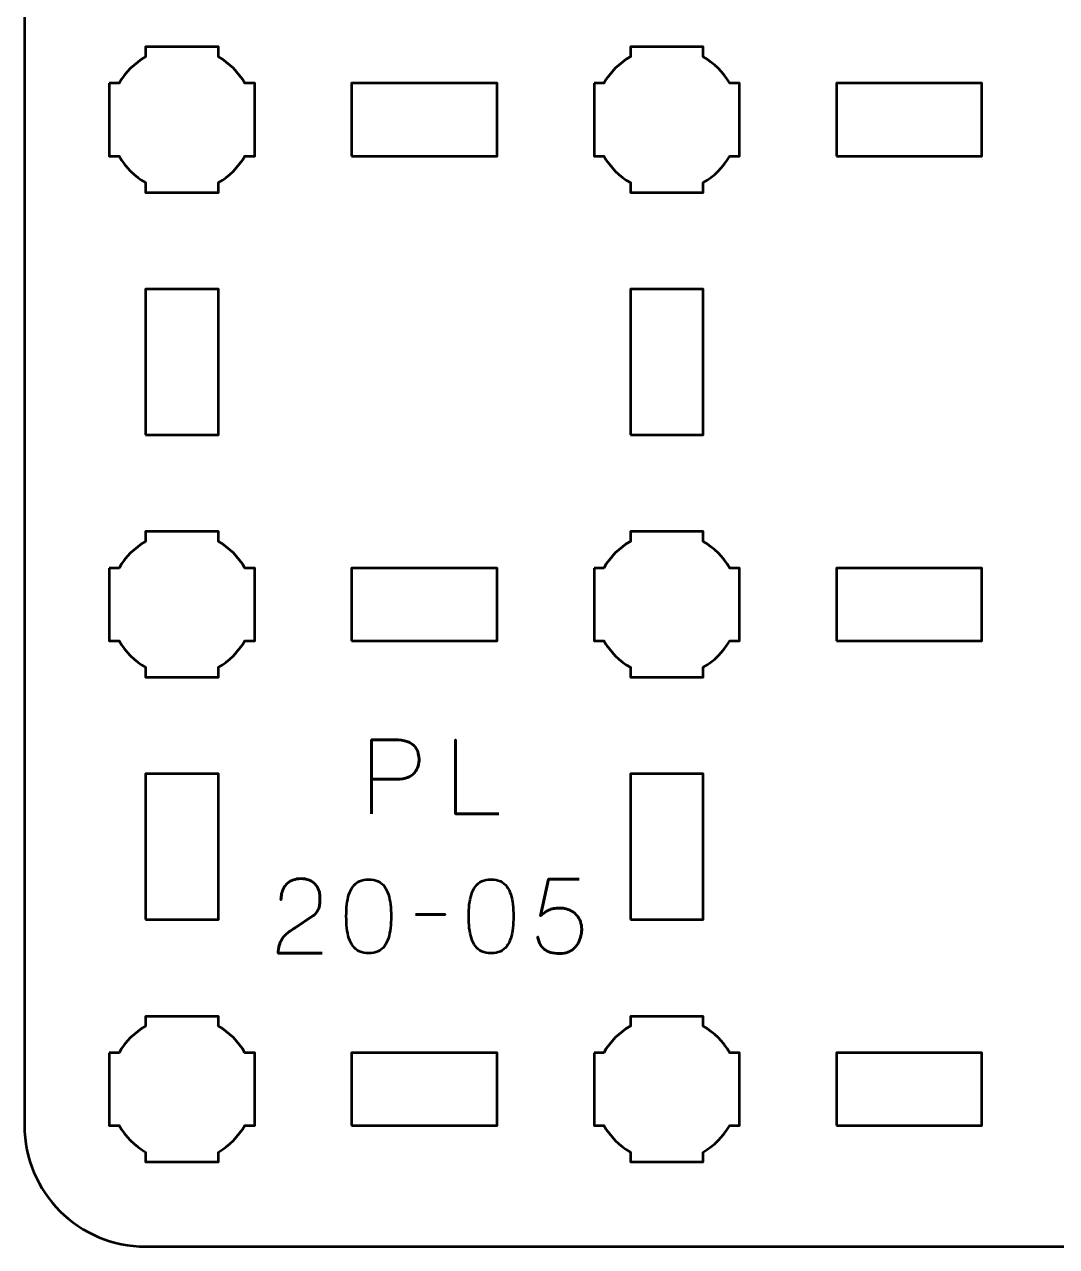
# Model space of a CAD drawing. Header units: centimetres. Extents: x -30.1 to 9.2, y -19.5 to -10.2.
# Drawn here: x -30.15 to -25.89, y -19.5 to -14.46 of the extents above; entities that cross this region are included whole.
import ezdxf

# ---------------------------------------------------------------- set-up
doc = ezdxf.new("R2010")
doc.units = ezdxf.units.CM
doc.header["$MEASUREMENT"] = 0
doc.layers.add('Layer 1', color=7, linetype='Continuous')

msp = doc.modelspace()

# ---------------------------------------------------------------- linework, layer by layer
at = {"layer": 'Layer 1', "lineweight": 53}
for points in [[(-28.8, -15), (-28.2, -15), (-28.2, -14.7), (-28.8, -14.7), (-28.8, -15)], [(-26.8, -15), (-26.2, -15), (-26.2, -14.7), (-26.8, -14.7), (-26.8, -15)], [(-29.65, -16.15), (-29.35, -16.15), (-29.35, -15.55), (-29.65, -15.55), (-29.65, -16.15)], [(-27.65, -16.15), (-27.35, -16.15), (-27.35, -15.55), (-27.65, -15.55), (-27.65, -16.15)], [(-28.8, -17), (-28.2, -17), (-28.2, -16.7), (-28.8, -16.7), (-28.8, -17)], [(-26.8, -17), (-26.2, -17), (-26.2, -16.7), (-26.8, -16.7), (-26.8, -17)], [(-29.65, -18.15), (-29.35, -18.15), (-29.35, -17.55), (-29.65, -17.55), (-29.65, -18.15)], [(-27.65, -18.15), (-27.35, -18.15), (-27.35, -17.55), (-27.65, -17.55), (-27.65, -18.15)], [(-28.8, -19), (-28.2, -19), (-28.2, -18.7), (-28.8, -18.7), (-28.8, -19)], [(-26.8, -19), (-26.2, -19), (-26.2, -18.7), (-26.8, -18.7), (-26.8, -19)]]:
    msp.add_lwpolyline(points, close=True, dxfattribs=at)
for points, knots in [([(-30.15, -19), (-30.15, -19), (-30.15, -10.7), (-30.15, -10.7), (-30.15, -10.7), (-30.15, -10.42391), (-29.92609, -10.2), (-29.65, -10.2), (-29.65, -10.2), (-29.65, -10.2), (8.65, -10.2), (8.65, -10.2), (8.65, -10.2), (8.92609, -10.2), (9.15, -10.42391), (9.15, -10.7), (9.15, -10.7), (9.15, -10.7), (9.15, -19), (9.15, -19), (9.15, -19), (9.15, -19.27609), (8.92609, -19.5), (8.65, -19.5), (8.65, -19.5), (8.65, -19.5), (-29.65, -19.5), (-29.65, -19.5), (-29.65, -19.5), (-29.92609, -19.5), (-30.15, -19.27609), (-30.15, -19)], [0, 0, 0, 0, 0.125, 0.125, 0.125, 0.125, 0.25, 0.25, 0.25, 0.25, 0.375, 0.375, 0.375, 0.375, 0.5, 0.5, 0.5, 0.5, 0.625, 0.625, 0.625, 0.625, 0.75, 0.75, 0.75, 0.75, 0.875, 0.875, 0.875, 0.875, 1, 1, 1, 1]), ([(-29.8, -14.7), (-29.8, -14.7), (-29.75985, -14.7), (-29.75985, -14.7), (-29.75985, -14.7), (-29.7335, -14.65447), (-29.69553, -14.6165), (-29.65, -14.59015), (-29.65, -14.59015), (-29.65, -14.59015), (-29.65, -14.55), (-29.65, -14.55), (-29.65, -14.55), (-29.65, -14.55), (-29.5, -14.55), (-29.5, -14.55), (-29.5, -14.55), (-29.5, -14.55), (-29.35, -14.55), (-29.35, -14.55), (-29.35, -14.55), (-29.35, -14.55), (-29.35, -14.59015), (-29.35, -14.59015), (-29.35, -14.59015), (-29.30447, -14.6165), (-29.2665, -14.65447), (-29.24015, -14.7), (-29.24015, -14.7), (-29.24015, -14.7), (-29.2, -14.7), (-29.2, -14.7), (-29.2, -14.7), (-29.2, -14.7), (-29.2, -14.85), (-29.2, -14.85), (-29.2, -14.85), (-29.2, -14.85), (-29.2, -15), (-29.2, -15), (-29.2, -15), (-29.2, -15), (-29.24015, -15), (-29.24015, -15), (-29.24015, -15), (-29.2665, -15.04553), (-29.30447, -15.0835), (-29.35, -15.10985), (-29.35, -15.10985), (-29.35, -15.10985), (-29.35, -15.15), (-29.35, -15.15), (-29.35, -15.15), (-29.35, -15.15), (-29.5, -15.15), (-29.5, -15.15), (-29.5, -15.15), (-29.5, -15.15), (-29.65, -15.15), (-29.65, -15.15), (-29.65, -15.15), (-29.65, -15.15), (-29.65, -15.10985), (-29.65, -15.10985), (-29.65, -15.10985), (-29.69553, -15.0835), (-29.7335, -15.04553), (-29.75985, -15), (-29.75985, -15), (-29.75985, -15), (-29.8, -15), (-29.8, -15), (-29.8, -15), (-29.8, -15), (-29.8, -14.85), (-29.8, -14.85), (-29.8, -14.85), (-29.8, -14.85), (-29.8, -14.7), (-29.8, -14.7)], [0, 0, 0, 0, 0.05, 0.05, 0.05, 0.05, 0.1, 0.1, 0.1, 0.1, 0.15, 0.15, 0.15, 0.15, 0.2, 0.2, 0.2, 0.2, 0.25, 0.25, 0.25, 0.25, 0.3, 0.3, 0.3, 0.3, 0.35, 0.35, 0.35, 0.35, 0.4, 0.4, 0.4, 0.4, 0.45, 0.45, 0.45, 0.45, 0.5, 0.5, 0.5, 0.5, 0.55, 0.55, 0.55, 0.55, 0.6, 0.6, 0.6, 0.6, 0.65, 0.65, 0.65, 0.65, 0.7, 0.7, 0.7, 0.7, 0.75, 0.75, 0.75, 0.75, 0.8, 0.8, 0.8, 0.8, 0.85, 0.85, 0.85, 0.85, 0.9, 0.9, 0.9, 0.9, 0.95, 0.95, 0.95, 0.95, 1, 1, 1, 1]), ([(-27.8, -14.7), (-27.8, -14.7), (-27.75985, -14.7), (-27.75985, -14.7), (-27.75985, -14.7), (-27.7335, -14.65447), (-27.69553, -14.6165), (-27.65, -14.59015), (-27.65, -14.59015), (-27.65, -14.59015), (-27.65, -14.55), (-27.65, -14.55), (-27.65, -14.55), (-27.65, -14.55), (-27.5, -14.55), (-27.5, -14.55), (-27.5, -14.55), (-27.5, -14.55), (-27.35, -14.55), (-27.35, -14.55), (-27.35, -14.55), (-27.35, -14.55), (-27.35, -14.59015), (-27.35, -14.59015), (-27.35, -14.59015), (-27.30447, -14.6165), (-27.2665, -14.65447), (-27.24015, -14.7), (-27.24015, -14.7), (-27.24015, -14.7), (-27.2, -14.7), (-27.2, -14.7), (-27.2, -14.7), (-27.2, -14.7), (-27.2, -14.85), (-27.2, -14.85), (-27.2, -14.85), (-27.2, -14.85), (-27.2, -15), (-27.2, -15), (-27.2, -15), (-27.2, -15), (-27.24015, -15), (-27.24015, -15), (-27.24015, -15), (-27.2665, -15.04553), (-27.30447, -15.0835), (-27.35, -15.10985), (-27.35, -15.10985), (-27.35, -15.10985), (-27.35, -15.15), (-27.35, -15.15), (-27.35, -15.15), (-27.35, -15.15), (-27.5, -15.15), (-27.5, -15.15), (-27.5, -15.15), (-27.5, -15.15), (-27.65, -15.15), (-27.65, -15.15), (-27.65, -15.15), (-27.65, -15.15), (-27.65, -15.10985), (-27.65, -15.10985), (-27.65, -15.10985), (-27.69553, -15.0835), (-27.7335, -15.04553), (-27.75985, -15), (-27.75985, -15), (-27.75985, -15), (-27.8, -15), (-27.8, -15), (-27.8, -15), (-27.8, -15), (-27.8, -14.85), (-27.8, -14.85), (-27.8, -14.85), (-27.8, -14.85), (-27.8, -14.7), (-27.8, -14.7)], [0, 0, 0, 0, 0.05, 0.05, 0.05, 0.05, 0.1, 0.1, 0.1, 0.1, 0.15, 0.15, 0.15, 0.15, 0.2, 0.2, 0.2, 0.2, 0.25, 0.25, 0.25, 0.25, 0.3, 0.3, 0.3, 0.3, 0.35, 0.35, 0.35, 0.35, 0.4, 0.4, 0.4, 0.4, 0.45, 0.45, 0.45, 0.45, 0.5, 0.5, 0.5, 0.5, 0.55, 0.55, 0.55, 0.55, 0.6, 0.6, 0.6, 0.6, 0.65, 0.65, 0.65, 0.65, 0.7, 0.7, 0.7, 0.7, 0.75, 0.75, 0.75, 0.75, 0.8, 0.8, 0.8, 0.8, 0.85, 0.85, 0.85, 0.85, 0.9, 0.9, 0.9, 0.9, 0.95, 0.95, 0.95, 0.95, 1, 1, 1, 1]), ([(-29.8, -16.7), (-29.8, -16.7), (-29.75985, -16.7), (-29.75985, -16.7), (-29.75985, -16.7), (-29.7335, -16.65447), (-29.69553, -16.6165), (-29.65, -16.59015), (-29.65, -16.59015), (-29.65, -16.59015), (-29.65, -16.55), (-29.65, -16.55), (-29.65, -16.55), (-29.65, -16.55), (-29.5, -16.55), (-29.5, -16.55), (-29.5, -16.55), (-29.5, -16.55), (-29.35, -16.55), (-29.35, -16.55), (-29.35, -16.55), (-29.35, -16.55), (-29.35, -16.59015), (-29.35, -16.59015), (-29.35, -16.59015), (-29.30447, -16.6165), (-29.2665, -16.65447), (-29.24015, -16.7), (-29.24015, -16.7), (-29.24015, -16.7), (-29.2, -16.7), (-29.2, -16.7), (-29.2, -16.7), (-29.2, -16.7), (-29.2, -16.85), (-29.2, -16.85), (-29.2, -16.85), (-29.2, -16.85), (-29.2, -17), (-29.2, -17), (-29.2, -17), (-29.2, -17), (-29.24015, -17), (-29.24015, -17), (-29.24015, -17), (-29.2665, -17.04553), (-29.30447, -17.0835), (-29.35, -17.10985), (-29.35, -17.10985), (-29.35, -17.10985), (-29.35, -17.15), (-29.35, -17.15), (-29.35, -17.15), (-29.35, -17.15), (-29.5, -17.15), (-29.5, -17.15), (-29.5, -17.15), (-29.5, -17.15), (-29.65, -17.15), (-29.65, -17.15), (-29.65, -17.15), (-29.65, -17.15), (-29.65, -17.10985), (-29.65, -17.10985), (-29.65, -17.10985), (-29.69553, -17.0835), (-29.7335, -17.04553), (-29.75985, -17), (-29.75985, -17), (-29.75985, -17), (-29.8, -17), (-29.8, -17), (-29.8, -17), (-29.8, -17), (-29.8, -16.85), (-29.8, -16.85), (-29.8, -16.85), (-29.8, -16.85), (-29.8, -16.7), (-29.8, -16.7)], [0, 0, 0, 0, 0.05, 0.05, 0.05, 0.05, 0.1, 0.1, 0.1, 0.1, 0.15, 0.15, 0.15, 0.15, 0.2, 0.2, 0.2, 0.2, 0.25, 0.25, 0.25, 0.25, 0.3, 0.3, 0.3, 0.3, 0.35, 0.35, 0.35, 0.35, 0.4, 0.4, 0.4, 0.4, 0.45, 0.45, 0.45, 0.45, 0.5, 0.5, 0.5, 0.5, 0.55, 0.55, 0.55, 0.55, 0.6, 0.6, 0.6, 0.6, 0.65, 0.65, 0.65, 0.65, 0.7, 0.7, 0.7, 0.7, 0.75, 0.75, 0.75, 0.75, 0.8, 0.8, 0.8, 0.8, 0.85, 0.85, 0.85, 0.85, 0.9, 0.9, 0.9, 0.9, 0.95, 0.95, 0.95, 0.95, 1, 1, 1, 1]), ([(-27.8, -16.7), (-27.8, -16.7), (-27.75985, -16.7), (-27.75985, -16.7), (-27.75985, -16.7), (-27.7335, -16.65447), (-27.69553, -16.6165), (-27.65, -16.59015), (-27.65, -16.59015), (-27.65, -16.59015), (-27.65, -16.55), (-27.65, -16.55), (-27.65, -16.55), (-27.65, -16.55), (-27.5, -16.55), (-27.5, -16.55), (-27.5, -16.55), (-27.5, -16.55), (-27.35, -16.55), (-27.35, -16.55), (-27.35, -16.55), (-27.35, -16.55), (-27.35, -16.59015), (-27.35, -16.59015), (-27.35, -16.59015), (-27.30447, -16.6165), (-27.2665, -16.65447), (-27.24015, -16.7), (-27.24015, -16.7), (-27.24015, -16.7), (-27.2, -16.7), (-27.2, -16.7), (-27.2, -16.7), (-27.2, -16.7), (-27.2, -16.85), (-27.2, -16.85), (-27.2, -16.85), (-27.2, -16.85), (-27.2, -17), (-27.2, -17), (-27.2, -17), (-27.2, -17), (-27.24015, -17), (-27.24015, -17), (-27.24015, -17), (-27.2665, -17.04553), (-27.30447, -17.0835), (-27.35, -17.10985), (-27.35, -17.10985), (-27.35, -17.10985), (-27.35, -17.15), (-27.35, -17.15), (-27.35, -17.15), (-27.35, -17.15), (-27.5, -17.15), (-27.5, -17.15), (-27.5, -17.15), (-27.5, -17.15), (-27.65, -17.15), (-27.65, -17.15), (-27.65, -17.15), (-27.65, -17.15), (-27.65, -17.10985), (-27.65, -17.10985), (-27.65, -17.10985), (-27.69553, -17.0835), (-27.7335, -17.04553), (-27.75985, -17), (-27.75985, -17), (-27.75985, -17), (-27.8, -17), (-27.8, -17), (-27.8, -17), (-27.8, -17), (-27.8, -16.85), (-27.8, -16.85), (-27.8, -16.85), (-27.8, -16.85), (-27.8, -16.7), (-27.8, -16.7)], [0, 0, 0, 0, 0.05, 0.05, 0.05, 0.05, 0.1, 0.1, 0.1, 0.1, 0.15, 0.15, 0.15, 0.15, 0.2, 0.2, 0.2, 0.2, 0.25, 0.25, 0.25, 0.25, 0.3, 0.3, 0.3, 0.3, 0.35, 0.35, 0.35, 0.35, 0.4, 0.4, 0.4, 0.4, 0.45, 0.45, 0.45, 0.45, 0.5, 0.5, 0.5, 0.5, 0.55, 0.55, 0.55, 0.55, 0.6, 0.6, 0.6, 0.6, 0.65, 0.65, 0.65, 0.65, 0.7, 0.7, 0.7, 0.7, 0.75, 0.75, 0.75, 0.75, 0.8, 0.8, 0.8, 0.8, 0.85, 0.85, 0.85, 0.85, 0.9, 0.9, 0.9, 0.9, 0.95, 0.95, 0.95, 0.95, 1, 1, 1, 1]), ([(-29.8, -18.7), (-29.8, -18.7), (-29.75985, -18.7), (-29.75985, -18.7), (-29.75985, -18.7), (-29.7335, -18.65447), (-29.69553, -18.6165), (-29.65, -18.59015), (-29.65, -18.59015), (-29.65, -18.59015), (-29.65, -18.55), (-29.65, -18.55), (-29.65, -18.55), (-29.65, -18.55), (-29.5, -18.55), (-29.5, -18.55), (-29.5, -18.55), (-29.5, -18.55), (-29.35, -18.55), (-29.35, -18.55), (-29.35, -18.55), (-29.35, -18.55), (-29.35, -18.59015), (-29.35, -18.59015), (-29.35, -18.59015), (-29.30447, -18.6165), (-29.2665, -18.65447), (-29.24015, -18.7), (-29.24015, -18.7), (-29.24015, -18.7), (-29.2, -18.7), (-29.2, -18.7), (-29.2, -18.7), (-29.2, -18.7), (-29.2, -18.85), (-29.2, -18.85), (-29.2, -18.85), (-29.2, -18.85), (-29.2, -19), (-29.2, -19), (-29.2, -19), (-29.2, -19), (-29.24015, -19), (-29.24015, -19), (-29.24015, -19), (-29.2665, -19.04553), (-29.30447, -19.0835), (-29.35, -19.10985), (-29.35, -19.10985), (-29.35, -19.10985), (-29.35, -19.15), (-29.35, -19.15), (-29.35, -19.15), (-29.35, -19.15), (-29.5, -19.15), (-29.5, -19.15), (-29.5, -19.15), (-29.5, -19.15), (-29.65, -19.15), (-29.65, -19.15), (-29.65, -19.15), (-29.65, -19.15), (-29.65, -19.10985), (-29.65, -19.10985), (-29.65, -19.10985), (-29.69553, -19.0835), (-29.7335, -19.04553), (-29.75985, -19), (-29.75985, -19), (-29.75985, -19), (-29.8, -19), (-29.8, -19), (-29.8, -19), (-29.8, -19), (-29.8, -18.85), (-29.8, -18.85), (-29.8, -18.85), (-29.8, -18.85), (-29.8, -18.7), (-29.8, -18.7)], [0, 0, 0, 0, 0.05, 0.05, 0.05, 0.05, 0.1, 0.1, 0.1, 0.1, 0.15, 0.15, 0.15, 0.15, 0.2, 0.2, 0.2, 0.2, 0.25, 0.25, 0.25, 0.25, 0.3, 0.3, 0.3, 0.3, 0.35, 0.35, 0.35, 0.35, 0.4, 0.4, 0.4, 0.4, 0.45, 0.45, 0.45, 0.45, 0.5, 0.5, 0.5, 0.5, 0.55, 0.55, 0.55, 0.55, 0.6, 0.6, 0.6, 0.6, 0.65, 0.65, 0.65, 0.65, 0.7, 0.7, 0.7, 0.7, 0.75, 0.75, 0.75, 0.75, 0.8, 0.8, 0.8, 0.8, 0.85, 0.85, 0.85, 0.85, 0.9, 0.9, 0.9, 0.9, 0.95, 0.95, 0.95, 0.95, 1, 1, 1, 1]), ([(-27.8, -18.7), (-27.8, -18.7), (-27.75985, -18.7), (-27.75985, -18.7), (-27.75985, -18.7), (-27.7335, -18.65447), (-27.69553, -18.6165), (-27.65, -18.59015), (-27.65, -18.59015), (-27.65, -18.59015), (-27.65, -18.55), (-27.65, -18.55), (-27.65, -18.55), (-27.65, -18.55), (-27.5, -18.55), (-27.5, -18.55), (-27.5, -18.55), (-27.5, -18.55), (-27.35, -18.55), (-27.35, -18.55), (-27.35, -18.55), (-27.35, -18.55), (-27.35, -18.59015), (-27.35, -18.59015), (-27.35, -18.59015), (-27.30447, -18.6165), (-27.2665, -18.65447), (-27.24015, -18.7), (-27.24015, -18.7), (-27.24015, -18.7), (-27.2, -18.7), (-27.2, -18.7), (-27.2, -18.7), (-27.2, -18.7), (-27.2, -18.85), (-27.2, -18.85), (-27.2, -18.85), (-27.2, -18.85), (-27.2, -19), (-27.2, -19), (-27.2, -19), (-27.2, -19), (-27.24015, -19), (-27.24015, -19), (-27.24015, -19), (-27.2665, -19.04553), (-27.30447, -19.0835), (-27.35, -19.10985), (-27.35, -19.10985), (-27.35, -19.10985), (-27.35, -19.15), (-27.35, -19.15), (-27.35, -19.15), (-27.35, -19.15), (-27.5, -19.15), (-27.5, -19.15), (-27.5, -19.15), (-27.5, -19.15), (-27.65, -19.15), (-27.65, -19.15), (-27.65, -19.15), (-27.65, -19.15), (-27.65, -19.10985), (-27.65, -19.10985), (-27.65, -19.10985), (-27.69553, -19.0835), (-27.7335, -19.04553), (-27.75985, -19), (-27.75985, -19), (-27.75985, -19), (-27.8, -19), (-27.8, -19), (-27.8, -19), (-27.8, -19), (-27.8, -18.85), (-27.8, -18.85), (-27.8, -18.85), (-27.8, -18.85), (-27.8, -18.7), (-27.8, -18.7)], [0, 0, 0, 0, 0.05, 0.05, 0.05, 0.05, 0.1, 0.1, 0.1, 0.1, 0.15, 0.15, 0.15, 0.15, 0.2, 0.2, 0.2, 0.2, 0.25, 0.25, 0.25, 0.25, 0.3, 0.3, 0.3, 0.3, 0.35, 0.35, 0.35, 0.35, 0.4, 0.4, 0.4, 0.4, 0.45, 0.45, 0.45, 0.45, 0.5, 0.5, 0.5, 0.5, 0.55, 0.55, 0.55, 0.55, 0.6, 0.6, 0.6, 0.6, 0.65, 0.65, 0.65, 0.65, 0.7, 0.7, 0.7, 0.7, 0.75, 0.75, 0.75, 0.75, 0.8, 0.8, 0.8, 0.8, 0.85, 0.85, 0.85, 0.85, 0.9, 0.9, 0.9, 0.9, 0.95, 0.95, 0.95, 0.95, 1, 1, 1, 1])]:
    msp.add_open_spline(points, degree=3, knots=knots, dxfattribs=at)
at = {"layer": 'Layer 1', "color": 5, "lineweight": 53}
for points, knots in [([(-28.71762, -17.71432), (-28.71762, -17.71432), (-28.71762, -17.4091), (-28.71762, -17.4091), (-28.71762, -17.4091), (-28.71762, -17.4091), (-28.62025, -17.4091), (-28.62025, -17.4091), (-28.62025, -17.4091), (-28.60078, -17.40917), (-28.58477, -17.41136), (-28.57214, -17.41559), (-28.57214, -17.41559), (-28.55958, -17.41975), (-28.5497, -17.42554), (-28.54257, -17.43288), (-28.54257, -17.43288), (-28.53545, -17.44014), (-28.53037, -17.44847), (-28.52726, -17.45785), (-28.52726, -17.45785), (-28.52423, -17.46724), (-28.52247, -17.47704), (-28.52204, -17.48742), (-28.52204, -17.48742), (-28.52155, -17.49779), (-28.52275, -17.50795), (-28.52557, -17.51782), (-28.52557, -17.51782), (-28.52846, -17.5277), (-28.53333, -17.53666), (-28.54032, -17.54471), (-28.54032, -17.54471), (-28.54723, -17.55275), (-28.55661, -17.55917), (-28.5684, -17.5639), (-28.5684, -17.5639), (-28.58018, -17.56869), (-28.59478, -17.57109), (-28.61221, -17.57123), (-28.61221, -17.57123), (-28.61221, -17.57123), (-28.71762, -17.57123), (-28.71762, -17.57123), (-28.71762, -17.57123), (-28.71762, -17.57123), (-28.61221, -17.57123), (-28.61221, -17.57123), (-28.61221, -17.57123), (-28.59514, -17.57109), (-28.58067, -17.56869), (-28.56896, -17.5639), (-28.56896, -17.5639), (-28.55718, -17.55917), (-28.54779, -17.55275), (-28.54074, -17.54471), (-28.54074, -17.54471), (-28.53375, -17.53666), (-28.52874, -17.5277), (-28.52578, -17.51782), (-28.52578, -17.51782), (-28.52282, -17.50795), (-28.52155, -17.49779), (-28.52204, -17.48742), (-28.52204, -17.48742), (-28.52247, -17.47704), (-28.52423, -17.46724), (-28.5274, -17.45785), (-28.5274, -17.45785), (-28.53051, -17.44847), (-28.53573, -17.44014), (-28.54286, -17.43288), (-28.54286, -17.43288), (-28.55005, -17.42554), (-28.55993, -17.41975), (-28.57249, -17.41559), (-28.57249, -17.41559), (-28.58512, -17.41136), (-28.60099, -17.40917), (-28.62025, -17.4091), (-28.62025, -17.4091), (-28.62025, -17.4091), (-28.71762, -17.4091), (-28.71762, -17.4091), (-28.71762, -17.4091), (-28.71762, -17.4091), (-28.71762, -17.71432), (-28.71762, -17.71432)], [0, 0, 0, 0, 0.0454545, 0.0454545, 0.0454545, 0.0454545, 0.0909091, 0.0909091, 0.0909091, 0.0909091, 0.1363636, 0.1363636, 0.1363636, 0.1363636, 0.1818182, 0.1818182, 0.1818182, 0.1818182, 0.2272727, 0.2272727, 0.2272727, 0.2272727, 0.2727273, 0.2727273, 0.2727273, 0.2727273, 0.3181818, 0.3181818, 0.3181818, 0.3181818, 0.3636364, 0.3636364, 0.3636364, 0.3636364, 0.4090909, 0.4090909, 0.4090909, 0.4090909, 0.4545455, 0.4545455, 0.4545455, 0.4545455, 0.5, 0.5, 0.5, 0.5, 0.5454545, 0.5454545, 0.5454545, 0.5454545, 0.5909091, 0.5909091, 0.5909091, 0.5909091, 0.6363636, 0.6363636, 0.6363636, 0.6363636, 0.6818182, 0.6818182, 0.6818182, 0.6818182, 0.7272727, 0.7272727, 0.7272727, 0.7272727, 0.7727273, 0.7727273, 0.7727273, 0.7727273, 0.8181818, 0.8181818, 0.8181818, 0.8181818, 0.8636364, 0.8636364, 0.8636364, 0.8636364, 0.9090909, 0.9090909, 0.9090909, 0.9090909, 0.9545455, 0.9545455, 0.9545455, 0.9545455, 1, 1, 1, 1]), ([(-28.19312, -17.71432), (-28.19312, -17.71432), (-28.37134, -17.71432), (-28.37134, -17.71432), (-28.37134, -17.71432), (-28.37134, -17.71432), (-28.37134, -17.4091), (-28.37134, -17.4091), (-28.37134, -17.4091), (-28.37134, -17.4091), (-28.37134, -17.71432), (-28.37134, -17.71432), (-28.37134, -17.71432), (-28.37134, -17.71432), (-28.19312, -17.71432), (-28.19312, -17.71432)], [0, 0, 0, 0, 0.25, 0.25, 0.25, 0.25, 0.5, 0.5, 0.5, 0.5, 0.75, 0.75, 0.75, 0.75, 1, 1, 1, 1]), ([(-28.92188, -18.28963), (-28.92188, -18.28963), (-29.10349, -18.28963), (-29.10349, -18.28963), (-29.10349, -18.28963), (-29.10314, -18.27735), (-29.10159, -18.26649), (-29.09897, -18.25717), (-29.09897, -18.25717), (-29.09629, -18.24786), (-29.0927, -18.23968), (-29.08825, -18.23262), (-29.08825, -18.23262), (-29.08373, -18.22557), (-29.07858, -18.21929), (-29.07273, -18.21378), (-29.07273, -18.21378), (-29.06687, -18.20821), (-29.06059, -18.20313), (-29.05382, -18.19833), (-29.05382, -18.19833), (-29.04705, -18.1936), (-29.04006, -18.18888), (-29.03279, -18.18422), (-29.03279, -18.18422), (-29.03279, -18.18422), (-28.9604, -18.13596), (-28.9604, -18.13596), (-28.9604, -18.13596), (-28.953, -18.13074), (-28.94721, -18.12503), (-28.94312, -18.11889), (-28.94312, -18.11889), (-28.93896, -18.11275), (-28.93606, -18.10626), (-28.9343, -18.09941), (-28.9343, -18.09941), (-28.93261, -18.09264), (-28.93155, -18.08566), (-28.9312, -18.0786), (-28.9312, -18.0786), (-28.93084, -18.07147), (-28.9307, -18.06435), (-28.93077, -18.05722), (-28.93077, -18.05722), (-28.93077, -18.05137), (-28.93155, -18.04509), (-28.9331, -18.03831), (-28.9331, -18.03831), (-28.93472, -18.03161), (-28.93726, -18.02491), (-28.94086, -18.01828), (-28.94086, -18.01828), (-28.94446, -18.01164), (-28.94926, -18.00558), (-28.95525, -18.00007), (-28.95525, -18.00007), (-28.96125, -17.99464), (-28.96866, -17.99027), (-28.97748, -17.98695), (-28.97748, -17.98695), (-28.9863, -17.98363), (-28.99667, -17.98194), (-29.00866, -17.98187), (-29.00866, -17.98187), (-29.02073, -17.98194), (-29.03138, -17.98363), (-29.04056, -17.98688), (-29.04056, -17.98688), (-29.04973, -17.99012), (-29.05756, -17.99464), (-29.06405, -18.00035), (-29.06405, -18.00035), (-29.07054, -18.00607), (-29.07576, -18.0127), (-29.07985, -18.02011), (-29.07985, -18.02011), (-29.08395, -18.02752), (-29.08691, -18.03542), (-29.08881, -18.04375), (-29.08881, -18.04375), (-29.09072, -18.05207), (-29.09164, -18.06054), (-29.09164, -18.06908), (-29.09164, -18.06908), (-29.09164, -18.06054), (-29.09072, -18.05207), (-29.08881, -18.04375), (-29.08881, -18.04375), (-29.08691, -18.03542), (-29.08395, -18.02752), (-29.07985, -18.02011), (-29.07985, -18.02011), (-29.07576, -18.0127), (-29.07054, -18.00607), (-29.06405, -18.00035), (-29.06405, -18.00035), (-29.05756, -17.99464), (-29.04973, -17.99012), (-29.04056, -17.98688), (-29.04056, -17.98688), (-29.03138, -17.98363), (-29.02073, -17.98194), (-29.00866, -17.98187), (-29.00866, -17.98187), (-28.99667, -17.98194), (-28.9863, -17.98363), (-28.97748, -17.98695), (-28.97748, -17.98695), (-28.96866, -17.99027), (-28.96125, -17.99464), (-28.95525, -18.00007), (-28.95525, -18.00007), (-28.94926, -18.00558), (-28.94446, -18.01164), (-28.94086, -18.01828), (-28.94086, -18.01828), (-28.93726, -18.02491), (-28.93472, -18.03161), (-28.9331, -18.03831), (-28.9331, -18.03831), (-28.93155, -18.04509), (-28.93077, -18.05137), (-28.93077, -18.05722), (-28.93077, -18.05722), (-28.9307, -18.06435), (-28.93084, -18.07147), (-28.9312, -18.0786), (-28.9312, -18.0786), (-28.93155, -18.08566), (-28.93261, -18.09264), (-28.9343, -18.09941), (-28.9343, -18.09941), (-28.93606, -18.10626), (-28.93896, -18.11275), (-28.94312, -18.11889), (-28.94312, -18.11889), (-28.94721, -18.12503), (-28.953, -18.13074), (-28.9604, -18.13596), (-28.9604, -18.13596), (-28.9604, -18.13596), (-29.03279, -18.18422), (-29.03279, -18.18422), (-29.03279, -18.18422), (-29.04006, -18.18888), (-29.04705, -18.1936), (-29.05382, -18.19833), (-29.05382, -18.19833), (-29.06059, -18.20313), (-29.06687, -18.20821), (-29.07273, -18.21378), (-29.07273, -18.21378), (-29.07858, -18.21929), (-29.08373, -18.22557), (-29.08825, -18.23262), (-29.08825, -18.23262), (-29.0927, -18.23968), (-29.09629, -18.24786), (-29.09897, -18.25717), (-29.09897, -18.25717), (-29.10159, -18.26649), (-29.10314, -18.27735), (-29.10349, -18.28963), (-29.10349, -18.28963), (-29.10349, -18.28963), (-28.92188, -18.28963), (-28.92188, -18.28963)], [0, 0, 0, 0, 0.0238095, 0.0238095, 0.0238095, 0.0238095, 0.047619, 0.047619, 0.047619, 0.047619, 0.0714286, 0.0714286, 0.0714286, 0.0714286, 0.0952381, 0.0952381, 0.0952381, 0.0952381, 0.1190476, 0.1190476, 0.1190476, 0.1190476, 0.1428571, 0.1428571, 0.1428571, 0.1428571, 0.1666667, 0.1666667, 0.1666667, 0.1666667, 0.1904762, 0.1904762, 0.1904762, 0.1904762, 0.2142857, 0.2142857, 0.2142857, 0.2142857, 0.2380952, 0.2380952, 0.2380952, 0.2380952, 0.2619048, 0.2619048, 0.2619048, 0.2619048, 0.2857143, 0.2857143, 0.2857143, 0.2857143, 0.3095238, 0.3095238, 0.3095238, 0.3095238, 0.3333333, 0.3333333, 0.3333333, 0.3333333, 0.3571429, 0.3571429, 0.3571429, 0.3571429, 0.3809524, 0.3809524, 0.3809524, 0.3809524, 0.4047619, 0.4047619, 0.4047619, 0.4047619, 0.4285714, 0.4285714, 0.4285714, 0.4285714, 0.452381, 0.452381, 0.452381, 0.452381, 0.4761905, 0.4761905, 0.4761905, 0.4761905, 0.5, 0.5, 0.5, 0.5, 0.5238095, 0.5238095, 0.5238095, 0.5238095, 0.547619, 0.547619, 0.547619, 0.547619, 0.5714286, 0.5714286, 0.5714286, 0.5714286, 0.5952381, 0.5952381, 0.5952381, 0.5952381, 0.6190476, 0.6190476, 0.6190476, 0.6190476, 0.6428571, 0.6428571, 0.6428571, 0.6428571, 0.6666667, 0.6666667, 0.6666667, 0.6666667, 0.6904762, 0.6904762, 0.6904762, 0.6904762, 0.7142857, 0.7142857, 0.7142857, 0.7142857, 0.7380952, 0.7380952, 0.7380952, 0.7380952, 0.7619048, 0.7619048, 0.7619048, 0.7619048, 0.7857143, 0.7857143, 0.7857143, 0.7857143, 0.8095238, 0.8095238, 0.8095238, 0.8095238, 0.8333333, 0.8333333, 0.8333333, 0.8333333, 0.8571429, 0.8571429, 0.8571429, 0.8571429, 0.8809524, 0.8809524, 0.8809524, 0.8809524, 0.9047619, 0.9047619, 0.9047619, 0.9047619, 0.9285714, 0.9285714, 0.9285714, 0.9285714, 0.952381, 0.952381, 0.952381, 0.952381, 0.9761905, 0.9761905, 0.9761905, 0.9761905, 1, 1, 1, 1]), ([(-28.72969, -18.28963), (-28.71488, -18.28956), (-28.70211, -18.28695), (-28.69145, -18.28187), (-28.69145, -18.28187), (-28.68087, -18.27679), (-28.67205, -18.26952), (-28.665, -18.26028), (-28.665, -18.26028), (-28.65801, -18.25097), (-28.65251, -18.23996), (-28.64842, -18.22726), (-28.64842, -18.22726), (-28.64439, -18.21456), (-28.6415, -18.20066), (-28.63988, -18.18542), (-28.63988, -18.18542), (-28.63818, -18.17018), (-28.63734, -18.15416), (-28.63741, -18.13723), (-28.63741, -18.13723), (-28.63734, -18.12037), (-28.63818, -18.10435), (-28.63988, -18.08918), (-28.63988, -18.08918), (-28.6415, -18.07401), (-28.64439, -18.06004), (-28.64842, -18.04734), (-28.64842, -18.04734), (-28.65251, -18.03471), (-28.65801, -18.02371), (-28.665, -18.01432), (-28.665, -18.01432), (-28.67205, -18.00501), (-28.68087, -17.99774), (-28.69145, -17.99266), (-28.69145, -17.99266), (-28.70211, -17.98751), (-28.71488, -17.9849), (-28.72969, -17.98483), (-28.72969, -17.98483), (-28.74451, -17.9849), (-28.75728, -17.98751), (-28.76794, -17.99266), (-28.76794, -17.99266), (-28.77852, -17.99774), (-28.78734, -18.00501), (-28.79439, -18.01432), (-28.79439, -18.01432), (-28.80138, -18.02371), (-28.80688, -18.03471), (-28.81097, -18.04734), (-28.81097, -18.04734), (-28.815, -18.06004), (-28.81789, -18.07401), (-28.81951, -18.08918), (-28.81951, -18.08918), (-28.8212, -18.10435), (-28.82205, -18.12037), (-28.82198, -18.13723), (-28.82198, -18.13723), (-28.82205, -18.15416), (-28.8212, -18.17018), (-28.81951, -18.18542), (-28.81951, -18.18542), (-28.81789, -18.20066), (-28.815, -18.21456), (-28.81097, -18.22726), (-28.81097, -18.22726), (-28.80688, -18.23996), (-28.80138, -18.25097), (-28.79439, -18.26028), (-28.79439, -18.26028), (-28.78734, -18.26952), (-28.77852, -18.27679), (-28.76794, -18.28187), (-28.76794, -18.28187), (-28.75728, -18.28695), (-28.74451, -18.28956), (-28.72969, -18.28963)], [0, 0, 0, 0, 0.05, 0.05, 0.05, 0.05, 0.1, 0.1, 0.1, 0.1, 0.15, 0.15, 0.15, 0.15, 0.2, 0.2, 0.2, 0.2, 0.25, 0.25, 0.25, 0.25, 0.3, 0.3, 0.3, 0.3, 0.35, 0.35, 0.35, 0.35, 0.4, 0.4, 0.4, 0.4, 0.45, 0.45, 0.45, 0.45, 0.5, 0.5, 0.5, 0.5, 0.55, 0.55, 0.55, 0.55, 0.6, 0.6, 0.6, 0.6, 0.65, 0.65, 0.65, 0.65, 0.7, 0.7, 0.7, 0.7, 0.75, 0.75, 0.75, 0.75, 0.8, 0.8, 0.8, 0.8, 0.85, 0.85, 0.85, 0.85, 0.9, 0.9, 0.9, 0.9, 0.95, 0.95, 0.95, 0.95, 1, 1, 1, 1]), ([(-28.72969, -18.28963), (-28.71488, -18.28956), (-28.70211, -18.28695), (-28.69145, -18.28187), (-28.69145, -18.28187), (-28.68087, -18.27679), (-28.67205, -18.26952), (-28.665, -18.26028), (-28.665, -18.26028), (-28.65801, -18.25097), (-28.65251, -18.23996), (-28.64842, -18.22726), (-28.64842, -18.22726), (-28.64439, -18.21456), (-28.6415, -18.20066), (-28.63988, -18.18542), (-28.63988, -18.18542), (-28.63818, -18.17018), (-28.63734, -18.15416), (-28.63741, -18.13723), (-28.63741, -18.13723), (-28.63734, -18.12037), (-28.63818, -18.10435), (-28.63988, -18.08918), (-28.63988, -18.08918), (-28.6415, -18.07401), (-28.64439, -18.06004), (-28.64842, -18.04734), (-28.64842, -18.04734), (-28.65251, -18.03471), (-28.65801, -18.02371), (-28.665, -18.01432), (-28.665, -18.01432), (-28.67205, -18.00501), (-28.68087, -17.99774), (-28.69145, -17.99266), (-28.69145, -17.99266), (-28.70211, -17.98751), (-28.71488, -17.9849), (-28.72969, -17.98483), (-28.72969, -17.98483), (-28.74451, -17.9849), (-28.75728, -17.98751), (-28.76794, -17.99266), (-28.76794, -17.99266), (-28.77852, -17.99774), (-28.78734, -18.00501), (-28.79439, -18.01432), (-28.79439, -18.01432), (-28.80138, -18.02371), (-28.80688, -18.03471), (-28.81097, -18.04734), (-28.81097, -18.04734), (-28.815, -18.06004), (-28.81789, -18.07401), (-28.81951, -18.08918), (-28.81951, -18.08918), (-28.8212, -18.10435), (-28.82205, -18.12037), (-28.82198, -18.13723), (-28.82198, -18.13723), (-28.82205, -18.15416), (-28.8212, -18.17018), (-28.81951, -18.18542), (-28.81951, -18.18542), (-28.81789, -18.20066), (-28.815, -18.21456), (-28.81097, -18.22726), (-28.81097, -18.22726), (-28.80688, -18.23996), (-28.80138, -18.25097), (-28.79439, -18.26028), (-28.79439, -18.26028), (-28.78734, -18.26952), (-28.77852, -18.27679), (-28.76794, -18.28187), (-28.76794, -18.28187), (-28.75728, -18.28695), (-28.74451, -18.28956), (-28.72969, -18.28963)], [0, 0, 0, 0, 0.05, 0.05, 0.05, 0.05, 0.1, 0.1, 0.1, 0.1, 0.15, 0.15, 0.15, 0.15, 0.2, 0.2, 0.2, 0.2, 0.25, 0.25, 0.25, 0.25, 0.3, 0.3, 0.3, 0.3, 0.35, 0.35, 0.35, 0.35, 0.4, 0.4, 0.4, 0.4, 0.45, 0.45, 0.45, 0.45, 0.5, 0.5, 0.5, 0.5, 0.55, 0.55, 0.55, 0.55, 0.6, 0.6, 0.6, 0.6, 0.65, 0.65, 0.65, 0.65, 0.7, 0.7, 0.7, 0.7, 0.75, 0.75, 0.75, 0.75, 0.8, 0.8, 0.8, 0.8, 0.85, 0.85, 0.85, 0.85, 0.9, 0.9, 0.9, 0.9, 0.95, 0.95, 0.95, 0.95, 1, 1, 1, 1]), ([(-28.22466, -18.28963), (-28.20985, -18.28956), (-28.19708, -18.28695), (-28.18642, -18.28187), (-28.18642, -18.28187), (-28.17584, -18.27679), (-28.16702, -18.26952), (-28.15997, -18.26028), (-28.15997, -18.26028), (-28.15298, -18.25097), (-28.14748, -18.23996), (-28.14339, -18.22726), (-28.14339, -18.22726), (-28.13936, -18.21456), (-28.13647, -18.20066), (-28.13485, -18.18542), (-28.13485, -18.18542), (-28.13315, -18.17018), (-28.13231, -18.15416), (-28.13238, -18.13723), (-28.13238, -18.13723), (-28.13231, -18.12037), (-28.13315, -18.10435), (-28.13485, -18.08918), (-28.13485, -18.08918), (-28.13647, -18.07401), (-28.13936, -18.06004), (-28.14339, -18.04734), (-28.14339, -18.04734), (-28.14748, -18.03471), (-28.15298, -18.02371), (-28.15997, -18.01432), (-28.15997, -18.01432), (-28.16702, -18.00501), (-28.17584, -17.99774), (-28.18642, -17.99266), (-28.18642, -17.99266), (-28.19708, -17.98751), (-28.20985, -17.9849), (-28.22466, -17.98483), (-28.22466, -17.98483), (-28.23948, -17.9849), (-28.25225, -17.98751), (-28.26291, -17.99266), (-28.26291, -17.99266), (-28.27349, -17.99774), (-28.28231, -18.00501), (-28.28936, -18.01432), (-28.28936, -18.01432), (-28.29635, -18.02371), (-28.30185, -18.03471), (-28.30594, -18.04734), (-28.30594, -18.04734), (-28.30997, -18.06004), (-28.31286, -18.07401), (-28.31448, -18.08918), (-28.31448, -18.08918), (-28.31617, -18.10435), (-28.31702, -18.12037), (-28.31695, -18.13723), (-28.31695, -18.13723), (-28.31702, -18.15416), (-28.31617, -18.17018), (-28.31448, -18.18542), (-28.31448, -18.18542), (-28.31286, -18.20066), (-28.30997, -18.21456), (-28.30594, -18.22726), (-28.30594, -18.22726), (-28.30185, -18.23996), (-28.29635, -18.25097), (-28.28936, -18.26028), (-28.28936, -18.26028), (-28.28231, -18.26952), (-28.27349, -18.27679), (-28.26291, -18.28187), (-28.26291, -18.28187), (-28.25225, -18.28695), (-28.23948, -18.28956), (-28.22466, -18.28963)], [0, 0, 0, 0, 0.05, 0.05, 0.05, 0.05, 0.1, 0.1, 0.1, 0.1, 0.15, 0.15, 0.15, 0.15, 0.2, 0.2, 0.2, 0.2, 0.25, 0.25, 0.25, 0.25, 0.3, 0.3, 0.3, 0.3, 0.35, 0.35, 0.35, 0.35, 0.4, 0.4, 0.4, 0.4, 0.45, 0.45, 0.45, 0.45, 0.5, 0.5, 0.5, 0.5, 0.55, 0.55, 0.55, 0.55, 0.6, 0.6, 0.6, 0.6, 0.65, 0.65, 0.65, 0.65, 0.7, 0.7, 0.7, 0.7, 0.75, 0.75, 0.75, 0.75, 0.8, 0.8, 0.8, 0.8, 0.85, 0.85, 0.85, 0.85, 0.9, 0.9, 0.9, 0.9, 0.95, 0.95, 0.95, 0.95, 1, 1, 1, 1]), ([(-28.22466, -18.28963), (-28.20985, -18.28956), (-28.19708, -18.28695), (-28.18642, -18.28187), (-28.18642, -18.28187), (-28.17584, -18.27679), (-28.16702, -18.26952), (-28.15997, -18.26028), (-28.15997, -18.26028), (-28.15298, -18.25097), (-28.14748, -18.23996), (-28.14339, -18.22726), (-28.14339, -18.22726), (-28.13936, -18.21456), (-28.13647, -18.20066), (-28.13485, -18.18542), (-28.13485, -18.18542), (-28.13315, -18.17018), (-28.13231, -18.15416), (-28.13238, -18.13723), (-28.13238, -18.13723), (-28.13231, -18.12037), (-28.13315, -18.10435), (-28.13485, -18.08918), (-28.13485, -18.08918), (-28.13647, -18.07401), (-28.13936, -18.06004), (-28.14339, -18.04734), (-28.14339, -18.04734), (-28.14748, -18.03471), (-28.15298, -18.02371), (-28.15997, -18.01432), (-28.15997, -18.01432), (-28.16702, -18.00501), (-28.17584, -17.99774), (-28.18642, -17.99266), (-28.18642, -17.99266), (-28.19708, -17.98751), (-28.20985, -17.9849), (-28.22466, -17.98483), (-28.22466, -17.98483), (-28.23948, -17.9849), (-28.25225, -17.98751), (-28.26291, -17.99266), (-28.26291, -17.99266), (-28.27349, -17.99774), (-28.28231, -18.00501), (-28.28936, -18.01432), (-28.28936, -18.01432), (-28.29635, -18.02371), (-28.30185, -18.03471), (-28.30594, -18.04734), (-28.30594, -18.04734), (-28.30997, -18.06004), (-28.31286, -18.07401), (-28.31448, -18.08918), (-28.31448, -18.08918), (-28.31617, -18.10435), (-28.31702, -18.12037), (-28.31695, -18.13723), (-28.31695, -18.13723), (-28.31702, -18.15416), (-28.31617, -18.17018), (-28.31448, -18.18542), (-28.31448, -18.18542), (-28.31286, -18.20066), (-28.30997, -18.21456), (-28.30594, -18.22726), (-28.30594, -18.22726), (-28.30185, -18.23996), (-28.29635, -18.25097), (-28.28936, -18.26028), (-28.28936, -18.26028), (-28.28231, -18.26952), (-28.27349, -18.27679), (-28.26291, -18.28187), (-28.26291, -18.28187), (-28.25225, -18.28695), (-28.23948, -18.28956), (-28.22466, -18.28963)], [0, 0, 0, 0, 0.05, 0.05, 0.05, 0.05, 0.1, 0.1, 0.1, 0.1, 0.15, 0.15, 0.15, 0.15, 0.2, 0.2, 0.2, 0.2, 0.25, 0.25, 0.25, 0.25, 0.3, 0.3, 0.3, 0.3, 0.35, 0.35, 0.35, 0.35, 0.4, 0.4, 0.4, 0.4, 0.45, 0.45, 0.45, 0.45, 0.5, 0.5, 0.5, 0.5, 0.55, 0.55, 0.55, 0.55, 0.6, 0.6, 0.6, 0.6, 0.65, 0.65, 0.65, 0.65, 0.7, 0.7, 0.7, 0.7, 0.75, 0.75, 0.75, 0.75, 0.8, 0.8, 0.8, 0.8, 0.85, 0.85, 0.85, 0.85, 0.9, 0.9, 0.9, 0.9, 0.95, 0.95, 0.95, 0.95, 1, 1, 1, 1]), ([(-27.8606, -17.98441), (-27.8606, -17.98441), (-27.9876, -17.98441), (-27.9876, -17.98441), (-27.9876, -17.98441), (-27.9876, -17.98441), (-28.02147, -18.13596), (-28.02147, -18.13596), (-28.02147, -18.13596), (-28.01554, -18.13088), (-28.0099, -18.1263), (-28.00446, -18.12227), (-28.00446, -18.12227), (-27.9991, -18.11825), (-27.99346, -18.11487), (-27.98746, -18.11204), (-27.98746, -18.11204), (-27.98153, -18.10922), (-27.97476, -18.1071), (-27.96714, -18.10562), (-27.96714, -18.10562), (-27.95959, -18.10414), (-27.95056, -18.10336), (-27.94019, -18.10336), (-27.94019, -18.10336), (-27.93172, -18.10336), (-27.92325, -18.10449), (-27.91479, -18.10682), (-27.91479, -18.10682), (-27.90632, -18.10908), (-27.89828, -18.11254), (-27.89066, -18.11712), (-27.89066, -18.11712), (-27.88297, -18.12178), (-27.87619, -18.12757), (-27.87027, -18.13455), (-27.87027, -18.13455), (-27.86427, -18.14154), (-27.85954, -18.14972), (-27.85616, -18.1591), (-27.85616, -18.1591), (-27.8527, -18.16849), (-27.85094, -18.17914), (-27.85087, -18.19099), (-27.85087, -18.19099), (-27.85079, -18.19537), (-27.85129, -18.20087), (-27.85228, -18.20736), (-27.85228, -18.20736), (-27.85319, -18.21385), (-27.85489, -18.22091), (-27.85729, -18.22839), (-27.85729, -18.22839), (-27.85968, -18.23587), (-27.86307, -18.24328), (-27.86737, -18.25061), (-27.86737, -18.25061), (-27.87168, -18.25795), (-27.87718, -18.26465), (-27.88381, -18.27072), (-27.88381, -18.27072), (-27.89045, -18.27679), (-27.89849, -18.28166), (-27.90787, -18.28533), (-27.90787, -18.28533), (-27.91733, -18.28892), (-27.92841, -18.29083), (-27.94103, -18.2909), (-27.94103, -18.2909), (-27.95613, -18.29083), (-27.96883, -18.28921), (-27.97913, -18.28617), (-27.97913, -18.28617), (-27.98944, -18.28307), (-27.99783, -18.27905), (-28.00432, -18.27397), (-28.00432, -18.27397), (-28.01088, -18.26889), (-28.01596, -18.26331), (-28.01963, -18.25725), (-28.01963, -18.25725), (-28.0233, -18.25118), (-28.02605, -18.24511), (-28.02789, -18.23904), (-28.02789, -18.23904), (-28.02972, -18.23297), (-28.03113, -18.2274), (-28.03205, -18.22232), (-28.03205, -18.22232), (-28.03113, -18.2274), (-28.02972, -18.23297), (-28.02789, -18.23904), (-28.02789, -18.23904), (-28.02605, -18.24511), (-28.0233, -18.25118), (-28.01963, -18.25725), (-28.01963, -18.25725), (-28.01596, -18.26331), (-28.01088, -18.26889), (-28.00432, -18.27397), (-28.00432, -18.27397), (-27.99783, -18.27905), (-27.98944, -18.28307), (-27.97913, -18.28617), (-27.97913, -18.28617), (-27.96883, -18.28921), (-27.95613, -18.29083), (-27.94103, -18.2909), (-27.94103, -18.2909), (-27.92841, -18.29083), (-27.91733, -18.28892), (-27.90787, -18.28533), (-27.90787, -18.28533), (-27.89849, -18.28166), (-27.89045, -18.27679), (-27.88381, -18.27072), (-27.88381, -18.27072), (-27.87718, -18.26465), (-27.87168, -18.25795), (-27.86737, -18.25061), (-27.86737, -18.25061), (-27.86307, -18.24328), (-27.85968, -18.23587), (-27.85729, -18.22839), (-27.85729, -18.22839), (-27.85489, -18.22091), (-27.85319, -18.21385), (-27.85228, -18.20736), (-27.85228, -18.20736), (-27.85129, -18.20087), (-27.85079, -18.19537), (-27.85087, -18.19099), (-27.85087, -18.19099), (-27.85094, -18.17914), (-27.8527, -18.16849), (-27.85616, -18.1591), (-27.85616, -18.1591), (-27.85954, -18.14972), (-27.86427, -18.14154), (-27.87027, -18.13455), (-27.87027, -18.13455), (-27.87619, -18.12757), (-27.88297, -18.12178), (-27.89066, -18.11712), (-27.89066, -18.11712), (-27.89828, -18.11254), (-27.90632, -18.10908), (-27.91479, -18.10682), (-27.91479, -18.10682), (-27.92325, -18.10449), (-27.93172, -18.10336), (-27.94019, -18.10336), (-27.94019, -18.10336), (-27.95056, -18.10336), (-27.95959, -18.10414), (-27.96714, -18.10562), (-27.96714, -18.10562), (-27.97476, -18.1071), (-27.98153, -18.10922), (-27.98746, -18.11204), (-27.98746, -18.11204), (-27.99346, -18.11487), (-27.9991, -18.11825), (-28.00446, -18.12227), (-28.00446, -18.12227), (-28.0099, -18.1263), (-28.01554, -18.13088), (-28.02147, -18.13596), (-28.02147, -18.13596), (-28.02147, -18.13596), (-27.9876, -17.98441), (-27.9876, -17.98441), (-27.9876, -17.98441), (-27.9876, -17.98441), (-27.8606, -17.98441), (-27.8606, -17.98441)], [0, 0, 0, 0, 0.0227273, 0.0227273, 0.0227273, 0.0227273, 0.0454545, 0.0454545, 0.0454545, 0.0454545, 0.0681818, 0.0681818, 0.0681818, 0.0681818, 0.0909091, 0.0909091, 0.0909091, 0.0909091, 0.1136364, 0.1136364, 0.1136364, 0.1136364, 0.1363636, 0.1363636, 0.1363636, 0.1363636, 0.1590909, 0.1590909, 0.1590909, 0.1590909, 0.1818182, 0.1818182, 0.1818182, 0.1818182, 0.2045455, 0.2045455, 0.2045455, 0.2045455, 0.2272727, 0.2272727, 0.2272727, 0.2272727, 0.25, 0.25, 0.25, 0.25, 0.2727273, 0.2727273, 0.2727273, 0.2727273, 0.2954545, 0.2954545, 0.2954545, 0.2954545, 0.3181818, 0.3181818, 0.3181818, 0.3181818, 0.3409091, 0.3409091, 0.3409091, 0.3409091, 0.3636364, 0.3636364, 0.3636364, 0.3636364, 0.3863636, 0.3863636, 0.3863636, 0.3863636, 0.4090909, 0.4090909, 0.4090909, 0.4090909, 0.4318182, 0.4318182, 0.4318182, 0.4318182, 0.4545455, 0.4545455, 0.4545455, 0.4545455, 0.4772727, 0.4772727, 0.4772727, 0.4772727, 0.5, 0.5, 0.5, 0.5, 0.5227273, 0.5227273, 0.5227273, 0.5227273, 0.5454545, 0.5454545, 0.5454545, 0.5454545, 0.5681818, 0.5681818, 0.5681818, 0.5681818, 0.5909091, 0.5909091, 0.5909091, 0.5909091, 0.6136364, 0.6136364, 0.6136364, 0.6136364, 0.6363636, 0.6363636, 0.6363636, 0.6363636, 0.6590909, 0.6590909, 0.6590909, 0.6590909, 0.6818182, 0.6818182, 0.6818182, 0.6818182, 0.7045455, 0.7045455, 0.7045455, 0.7045455, 0.7272727, 0.7272727, 0.7272727, 0.7272727, 0.75, 0.75, 0.75, 0.75, 0.7727273, 0.7727273, 0.7727273, 0.7727273, 0.7954545, 0.7954545, 0.7954545, 0.7954545, 0.8181818, 0.8181818, 0.8181818, 0.8181818, 0.8409091, 0.8409091, 0.8409091, 0.8409091, 0.8636364, 0.8636364, 0.8636364, 0.8636364, 0.8863636, 0.8863636, 0.8863636, 0.8863636, 0.9090909, 0.9090909, 0.9090909, 0.9090909, 0.9318182, 0.9318182, 0.9318182, 0.9318182, 0.9545455, 0.9545455, 0.9545455, 0.9545455, 0.9772727, 0.9772727, 0.9772727, 0.9772727, 1, 1, 1, 1]), ([(-28.53708, -18.13003), (-28.53708, -18.13003), (-28.41389, -18.13003), (-28.41389, -18.13003), (-28.41389, -18.13003), (-28.41389, -18.13003), (-28.53708, -18.13003), (-28.53708, -18.13003)], [0, 0, 0, 0, 0.5, 0.5, 0.5, 0.5, 1, 1, 1, 1])]:
    msp.add_open_spline(points, degree=3, knots=knots, dxfattribs=at)

doc.saveas('drawing.dxf')
